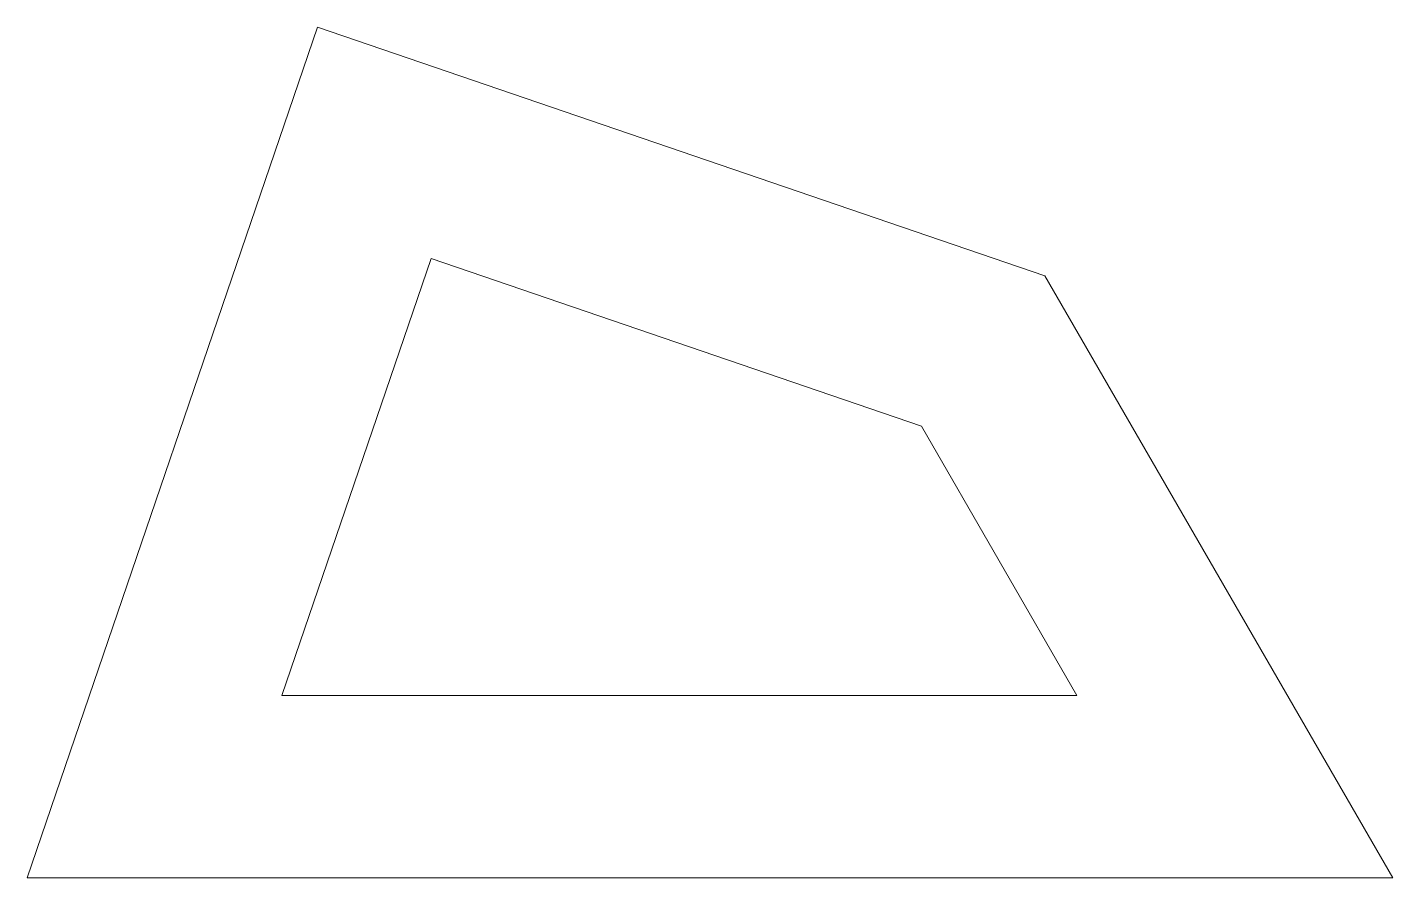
# Model space of a CAD drawing. Header units: millimetres. Extents: x 0 to 15, y 0 to 9.3.
import ezdxf

# ---------------------------------------------------------------- set-up
doc = ezdxf.new("R2010")
doc.units = ezdxf.units.MM
doc.layers.get('0').update_dxf_attribs({"color": 1, "lineweight": 5})

msp = doc.modelspace()

# ---------------------------------------------------------------- linework, layer by layer
for p, q in [((3.189, 9.34), (0, 0)), ((11.18, 6.61), (3.189, 9.34)), ((4.435, 6.8), (2.796, 2)), ((9.825, 4.96), (4.435, 6.8)), ((15, 0), (11.18, 6.61)), ((11.53, 2), (9.825, 4.96)), ((2.796, 2), (11.53, 2)), ((0, 0), (15, 0))]:
    msp.add_line(p, q)

doc.saveas('drawing.dxf')
